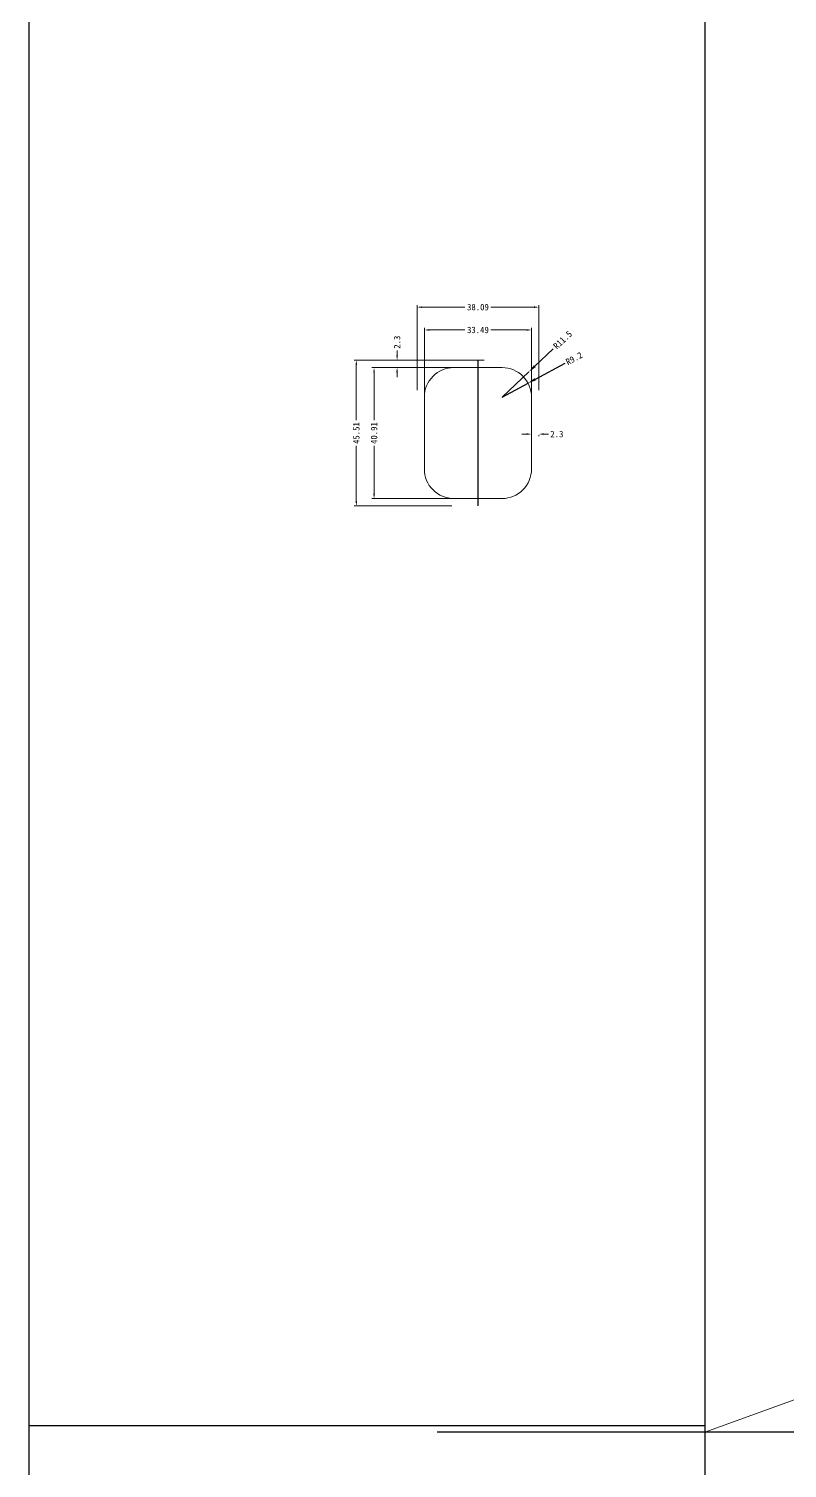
# Model space of a CAD drawing. Header units: inches. Extents: x 1765 to 5217, y -1519 to 441.
# Drawn here: x 3141.1 to 3378.1, y -1084.1 to -634.5 of the extents above; entities that cross this region are included whole.
import ezdxf

# ---------------------------------------------------------------- set-up
doc = ezdxf.new("R2010")
doc.units = ezdxf.units.IN
doc.header["$MEASUREMENT"] = 0
doc.layers.add('AA', color=7, linetype='Continuous', lineweight=13)
doc.layers.add('DIM', color=3, linetype='Continuous', lineweight=15)
doc.layers.add('标注', color=3, linetype='Continuous')
doc.styles.add('Chinese', font='')
doc.styles.add('宋', font='', dxfattribs={"height": 2})
doc.styles.add('宋体', font='')
doc.styles.get('Chinese').set_extended_font_data('SimSun')
doc.styles.get('宋').set_extended_font_data('SimSun')
doc.styles.get('宋体').set_extended_font_data('SimSun')
doc.dimstyles.new('ISO-25', dxfattribs={"dimtxt": 2, "dimasz": 2.5, "dimexe": 1.25, "dimexo": 0.625, "dimtad": 0, "dimrnd": 0.005, "dimdsep": 46, "dimtxsty": '宋体', "dimcen": 2.5, "dimclrd": 3, "dimclre": 3, "dimclrt": 3, "dimadec": 0, "dimazin": 0, "dimtfac": 1, "dimtmove": 0, "dimatfit": 3, "dimfxl": 0, "dimarcsym": 0})
doc.dimstyles.new('YanXiu', dxfattribs={"dimtxt": 2.5, "dimasz": 2.2, "dimexe": 0.66, "dimexo": 0.66, "dimgap": 0.66, "dimtad": 0, "dimdsep": 46, "dimtxsty": 'Chinese', "dimcen": 0, "dimclrd": 119, "dimclre": 119, "dimclrt": 42, "dimazin": 2, "dimtfac": 1, "dimtofl": 0, "dimtmove": 0, "dimatfit": 3, "dimfxl": 0, "dimlwd": 5, "dimlwe": 5, "dimarcsym": 0})

# ---------------------------------------------------------------- blocks, each defined once
blk = doc.blocks.new('*D30')
at = {"layer": 'Defpoints', "color": 0, "transparency": 16777216}
for p in [(3273.89, -737.99), (3243.42, -783.5), (3273.89, -783.5)]:
    blk.add_point(p, dxfattribs=at)
at = {"layer": '标注', "color": 3, "lineweight": 5, "transparency": 16777216}
for p, q in [((3273.23, -737.99), (3242.76, -737.99)), ((3243.42, -739.49), (3243.42, -756.72)), ((3243.42, -782), (3243.42, -764.77)), ((3273.23, -783.5), (3242.76, -783.5))]:
    blk.add_line(p, q, dxfattribs=at)
at = {"layer": '标注', "color": 3, "transparency": 16777216}
for points in [[(3243.17, -739.49), (3243.67, -739.49), (3243.42, -737.99)], [(3243.17, -782), (3243.67, -782), (3243.42, -783.5)]]:
    blk.add_solid(points, dxfattribs=at)
at = {"layer": '标注', "color": 3, "transparency": 16777216, "insert": (3243.42, -760.75), "char_height": 2, "attachment_point": 5, "rotation": 90, "style": '宋'}
blk.add_mtext('45.51', dxfattribs=at)
blk = doc.blocks.new('*D31')
at = {"layer": 'Defpoints', "color": 0, "transparency": 16777216}
for p in [(3300.48, -721.43), (3262.39, -747.99), (3300.48, -747.99)]:
    blk.add_point(p, dxfattribs=at)
at = {"layer": '标注', "color": 3, "lineweight": 5, "transparency": 16777216}
for p, q in [((3262.39, -747.33), (3262.39, -720.77)), ((3263.89, -721.43), (3277.38, -721.43)), ((3298.98, -721.43), (3285.49, -721.43)), ((3300.48, -747.33), (3300.48, -720.77))]:
    blk.add_line(p, q, dxfattribs=at)
at = {"layer": '标注', "color": 3, "transparency": 16777216}
for points in [[(3263.89, -721.18), (3263.89, -721.68), (3262.39, -721.43)], [(3298.98, -721.18), (3298.98, -721.68), (3300.48, -721.43)]]:
    blk.add_solid(points, dxfattribs=at)
at = {"layer": '标注', "color": 3, "transparency": 16777216, "insert": (3281.43, -721.43), "char_height": 2, "attachment_point": 5, "style": '宋'}
blk.add_mtext('38.09', dxfattribs=at)
blk = doc.blocks.new('*D32')
at = {"layer": 'Defpoints', "color": 0, "transparency": 16777216}
for p in [(3298.18, -760.75), (3300.48, -760.75), (3300.48, -761.07)]:
    blk.add_point(p, dxfattribs=at)
at = {"layer": '标注', "color": 3, "lineweight": 5, "transparency": 16777216}
for p, q in [((3296.68, -761.07), (3295.18, -761.07)), ((3298.18, -761.41), (3298.18, -761.73)), ((3300.48, -761.41), (3300.48, -761.73)), ((3301.98, -761.07), (3303.48, -761.07))]:
    blk.add_line(p, q, dxfattribs=at)
at = {"layer": '标注', "color": 3, "transparency": 16777216}
for points in [[(3296.68, -760.82), (3296.68, -761.32), (3298.18, -761.07)], [(3301.98, -760.82), (3301.98, -761.32), (3300.48, -761.07)]]:
    blk.add_solid(points, dxfattribs=at)
at = {"layer": '标注', "color": 3, "transparency": 16777216, "insert": (3306.11, -761.07), "char_height": 2, "attachment_point": 5, "style": '宋'}
blk.add_mtext('2.3', dxfattribs=at)
blk = doc.blocks.new('*D33')
at = {"layer": 'Defpoints', "color": 0, "transparency": 16777216}
for p in [(3256.16, -737.99), (3284.02, -737.99), (3284.02, -740.29)]:
    blk.add_point(p, dxfattribs=at)
at = {"layer": '标注', "color": 3, "lineweight": 5, "transparency": 16777216}
for p, q in [((3256.16, -736.49), (3256.16, -734.99)), ((3283.36, -737.99), (3255.5, -737.99)), ((3283.36, -740.29), (3255.5, -740.29)), ((3256.16, -741.79), (3256.16, -743.29))]:
    blk.add_line(p, q, dxfattribs=at)
at = {"layer": '标注', "color": 3, "transparency": 16777216}
for points in [[(3255.91, -736.49), (3256.41, -736.49), (3256.16, -737.99)], [(3255.91, -741.79), (3256.41, -741.79), (3256.16, -740.29)]]:
    blk.add_solid(points, dxfattribs=at)
at = {"layer": '标注', "color": 3, "transparency": 16777216, "insert": (3256.16, -732.36), "char_height": 2, "attachment_point": 5, "rotation": 90, "style": '宋'}
blk.add_mtext('2.3', dxfattribs=at)
blk = doc.blocks.new('*D34')
at = {"color": 3, "lineweight": -2, "transparency": 16777216}
for p, q in [((3308.54, -739.01), (3299.29, -743.97)), ((3288.98, -749.49), (3297.09, -745.15))]:
    blk.add_line(p, q, dxfattribs=at)
at = {"color": 3, "transparency": 16777216}
blk.add_solid([(3299.1, -743.6), (3299.49, -744.33), (3297.09, -745.15)], dxfattribs=at)
at = {"layer": 'Defpoints', "color": 0, "transparency": 16777216}
for p in [(3297.09, -745.15), (3288.98, -749.49)]:
    blk.add_point(p, dxfattribs=at)
at = {"color": 3, "transparency": 16777216, "insert": (3311.48, -737.44), "char_height": 2, "attachment_point": 5, "rotation": 28.1713, "style": '宋体'}
blk.add_mtext('R9.2', dxfattribs=at)
blk = doc.blocks.new('*D35')
at = {"layer": 'Defpoints', "color": 0, "transparency": 16777216}
for p in [(3298.18, -728.55), (3264.69, -751.83), (3298.18, -751.83)]:
    blk.add_point(p, dxfattribs=at)
at = {"layer": '标注', "color": 3, "lineweight": 5, "transparency": 16777216}
for p, q in [((3264.69, -751.17), (3264.69, -727.89)), ((3298.18, -751.17), (3298.18, -727.89)), ((3266.19, -728.55), (3277.38, -728.55)), ((3296.68, -728.55), (3285.49, -728.55))]:
    blk.add_line(p, q, dxfattribs=at)
at = {"layer": '标注', "color": 3, "transparency": 16777216}
for points in [[(3266.19, -728.3), (3266.19, -728.8), (3264.69, -728.55)], [(3296.68, -728.3), (3296.68, -728.8), (3298.18, -728.55)]]:
    blk.add_solid(points, dxfattribs=at)
at = {"layer": '标注', "color": 3, "transparency": 16777216, "insert": (3281.43, -728.55), "char_height": 2, "attachment_point": 5, "style": '宋'}
blk.add_mtext('33.49', dxfattribs=at)
blk = doc.blocks.new('*D36')
at = {"layer": 'Defpoints', "color": 0, "transparency": 16777216}
for p in [(3281.43, -740.29), (3248.96, -781.2), (3281.43, -781.2)]:
    blk.add_point(p, dxfattribs=at)
at = {"layer": '标注', "color": 3, "lineweight": 5, "transparency": 16777216}
for p, q in [((3280.77, -740.29), (3248.3, -740.29)), ((3248.96, -741.79), (3248.96, -756.72)), ((3248.96, -779.7), (3248.96, -764.77)), ((3280.77, -781.2), (3248.3, -781.2))]:
    blk.add_line(p, q, dxfattribs=at)
at = {"layer": '标注', "color": 3, "transparency": 16777216}
for points in [[(3248.71, -741.79), (3249.21, -741.79), (3248.96, -740.29)], [(3248.71, -779.7), (3249.21, -779.7), (3248.96, -781.2)]]:
    blk.add_solid(points, dxfattribs=at)
at = {"layer": '标注', "color": 3, "transparency": 16777216, "insert": (3248.96, -760.75), "char_height": 2, "attachment_point": 5, "rotation": 90, "style": '宋'}
blk.add_mtext('40.91', dxfattribs=at)
blk = doc.blocks.new('*D61')
at = {"color": 3, "lineweight": -2, "transparency": 16777216}
for p, q in [((3304.95, -734.46), (3299.17, -739.9)), ((3288.98, -749.49), (3297.35, -741.61))]:
    blk.add_line(p, q, dxfattribs=at)
at = {"color": 3, "transparency": 16777216}
blk.add_solid([(3298.89, -739.59), (3299.46, -740.2), (3297.35, -741.61)], dxfattribs=at)
at = {"layer": 'Defpoints', "color": 0, "transparency": 16777216}
for p in [(3297.35, -741.61), (3288.98, -749.49)]:
    blk.add_point(p, dxfattribs=at)
at = {"color": 3, "transparency": 16777216, "insert": (3307.9, -731.68), "char_height": 2, "attachment_point": 5, "rotation": 43.2632, "style": '宋体'}
blk.add_mtext('R11.5', dxfattribs=at)

msp = doc.modelspace()

# ---------------------------------------------------------------- linework, layer by layer
for p, q in [((3141.055, -397.809), (3141.055, -1070.871)), ((3352.352, -397.809), (3352.352, -1070.871)), ((3352.352, -1070.871), (3141.055, -1070.871)), ((3141.055, -1070.871), (3141.055, -1519.084)), ((3898.508, -1072.853), (3268.634, -1072.853)), ((3352.352, -1070.871), (3352.352, -1519.084))]:
    msp.add_line(p, q)
for points in [[(3281.435, -737.99), (3281.435, -783.5)], [(3281.435, -740.29), (3281.435, -781.2)]]:
    msp.add_lwpolyline(points)
at = {"layer": 'AA', "color": 5}
msp.add_lwpolyline([(3264.69, -772, 0.4142136), (3273.89, -781.2), (3288.98, -781.2, 0.4142136), (3298.18, -772), (3298.18, -749.49, 0.4142136), (3288.98, -740.29), (3273.89, -740.29, 0.4142136), (3264.69, -749.49)], format="xyb", close=True, dxfattribs=at)
at = {"layer": 'DIM', "color": 1}
msp.add_line((5216.637, -397.809), (3352.352, -1072.853), dxfattribs=at)

# ---------------------------------------------------------------- dimensions: what is measured, and where the dimension line sits
for mpoint, picture, middle in [((3297.354, -741.609), '*D61', (3307.899, -731.685)), ((3297.09, -745.147), '*D34', (3311.481, -737.44))]:
    dim = msp.add_radius_dim(center=(3288.98, -749.49), mpoint=mpoint, dimstyle='ISO-25', override={"dimfxl": 1.25})
    dim.commit()
    dim.dimension.update_dxf_attribs({"geometry": picture, "text_midpoint": middle, "dimtype": 164})
at = {"layer": '标注'}
for base, p1, p2, picture, middle in [((3300.48, -721.427), (3262.39, -747.99), (3300.48, -747.99), '*D31', (3281.435, -721.427)), ((3298.18, -728.547), (3264.69, -751.834), (3298.18, -751.834), '*D35', (3281.435, -728.547)), ((3300.48, -761.069), (3298.18, -760.745), (3300.48, -760.745), '*D32', (3306.112, -761.069))]:
    dim = msp.add_linear_dim(base=base, p1=p1, p2=p2, dimstyle='YanXiu', override={"dimasz": 1.5, "dimtxsty": '宋', "dimclrd": 3, "dimclre": 3, "dimclrt": 3}, dxfattribs=at)
    dim.commit()
    dim.dimension.update_dxf_attribs({"geometry": picture, "text_midpoint": middle})
for base, p1, p2, picture, middle in [((3256.157, -737.99), (3284.019, -740.29), (3284.019, -737.99), '*D33', (3256.157, -732.358)), ((3243.424, -783.5), (3273.89, -737.99), (3273.89, -783.5), '*D30', (3243.424, -760.745)), ((3248.965, -781.2), (3281.435, -740.29), (3281.435, -781.2), '*D36', (3248.965, -760.745))]:
    dim = msp.add_linear_dim(base=base, p1=p1, p2=p2, angle=90, dimstyle='YanXiu', override={"dimasz": 1.5, "dimtxsty": '宋', "dimclrd": 3, "dimclre": 3, "dimclrt": 3}, dxfattribs=at)
    dim.commit()
    dim.dimension.update_dxf_attribs({"geometry": picture, "text_midpoint": middle})

doc.saveas('drawing.dxf')
